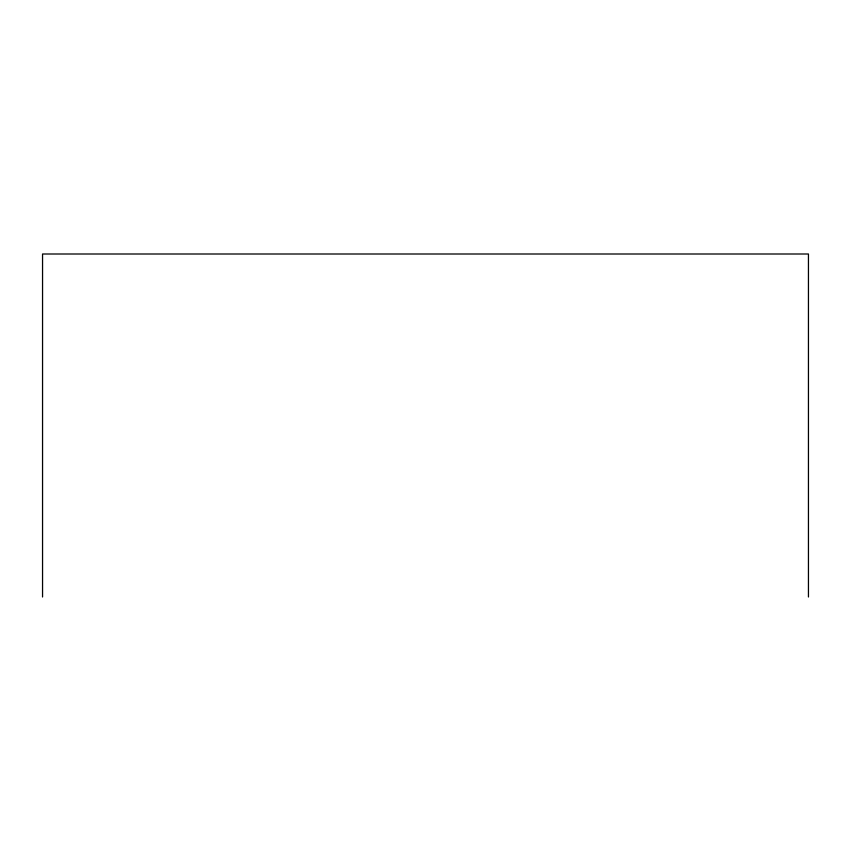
<?xml version="1.0" encoding="UTF-8"?>
<svg xmlns="http://www.w3.org/2000/svg" width="851" height="851" viewBox="0 0 851 851"><rect width="100%" height="100%" fill="white"/><g stroke="black" fill="none" stroke-linecap="round" stroke-linejoin="round"><path stroke-width="1.28" d="M808.45 596.998L808.45 254.002L42.55 254.002L42.55 596.998"/></g></svg>
